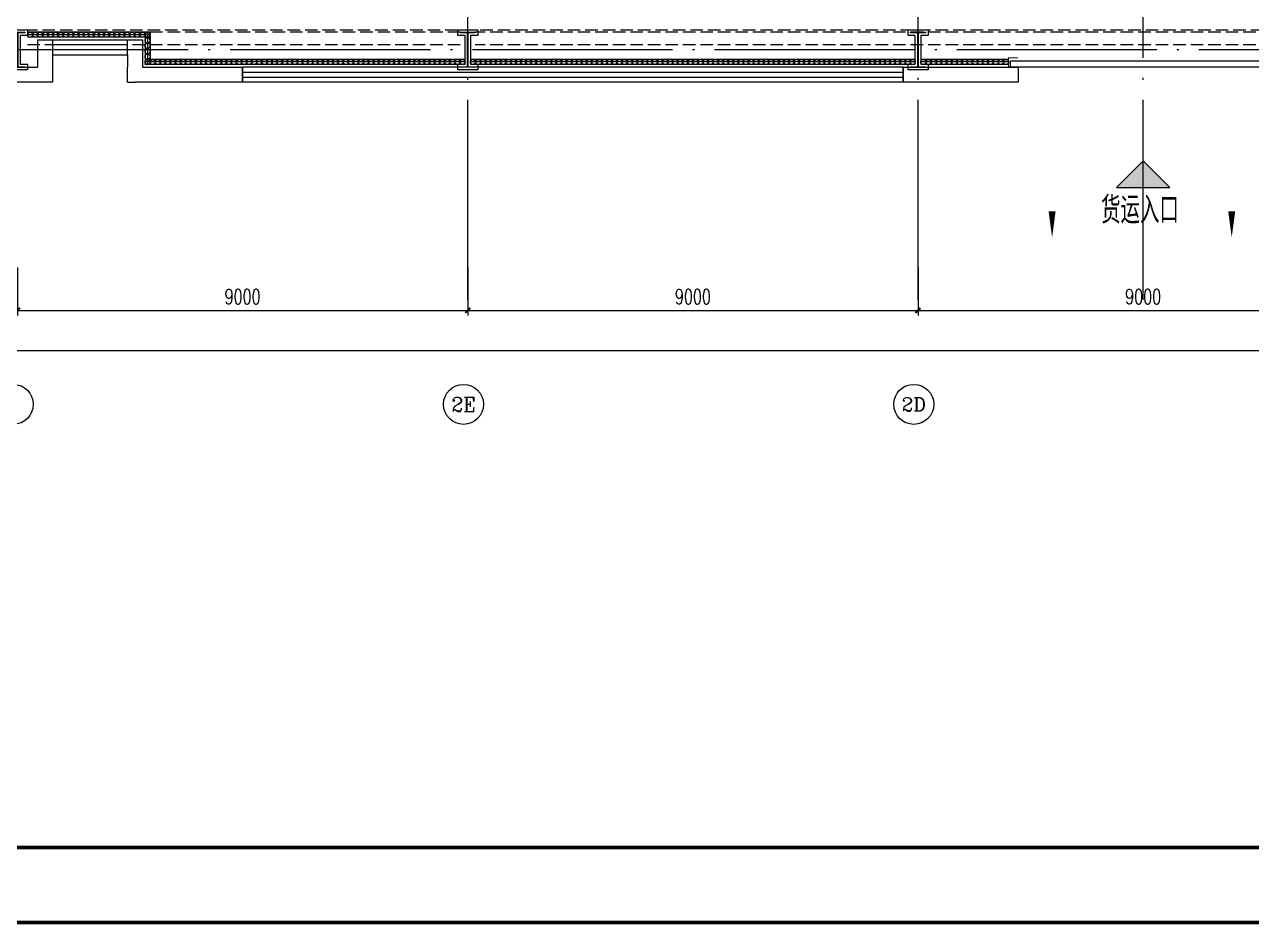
# Model space of a CAD drawing. Extents: x -1396510 to 1250330, y -1892470 to 1623980.
# Drawn here: x 107627 to 132150, y -816617 to -798625 of the extents above; entities that cross this region are included whole.
import ezdxf
from ezdxf.enums import TextEntityAlignment as Align

# ---------------------------------------------------------------- set-up
doc = ezdxf.new("R2010")
doc.units = 0
doc.header["$LTSCALE"] = 1000
doc.header["$MEASUREMENT"] = 0
for name, pattern in [('10平面$0$DASH', [0.35, 0.25, -0.1]), ('DASH', [0.35, 0.25, -0.1]), ('DOTE', [2.42, 2, -0.2, 0.02, -0.2])]:
    doc.linetypes.add(name, pattern=pattern)
doc.layers.get('Defpoints').update_dxf_attribs({"color": 210})
for name, color, linetype in [('0-cxFrame', 155, 'Continuous'), ('10平面$0$WINDOW', 4, 'Continuous'), ('A-AXIS-D', 1, 'Continuous'), ('A-AXIS-DOTE', 14, 'DOTE'), ('A-AXIS-SYMB', 3, 'Continuous'), ('A-HATCH-2', 251, 'Continuous'), ('A-HRAIL', 173, 'Continuous'), ('A-SFCE', 30, 'Continuous'), ('A-TEXT', 61, 'Continuous'), ('A-WINDOW', 140, 'Continuous'), ('AS-COLN', 6, 'Continuous'), ('AS-WALL', 40, 'Continuous'), ('FH-tri', 180, 'Continuous'), ('建-窗', 4, 'Continuous')]:
    doc.layers.add(name, color=color, linetype=linetype)
doc.layers.add('0-cxText', color=131, linetype='Continuous', lineweight=25)
doc.layers.add('A-云线2', color=3, linetype='Continuous', plot=False)
doc.styles.add('_TCH_AXIS', font='COMPLEX', dxfattribs={"bigfont": 'GBCBIG'})
doc.styles.add('_TCH_DIM_T3', font='SIMPLEX', dxfattribs={"width": 0.705882, "bigfont": 'GBCBIG'})
doc.styles.add('A-STANDARD', font='SIMPLEX', dxfattribs={"bigfont": 'GBCBIG'})
doc.styles.add('cx_tuming', font='simhei.ttf')
doc.styles.add('cx_tuqian1', font='')
doc.styles.add('黑体', font='simhei.ttf', dxfattribs={"height": 12})
doc.styles.get('cx_tuqian1').set_extended_font_data('SimSun')
doc.dimstyles.new('_TCH_ARCH&&100', dxfattribs={"dimtxt": 297.5, "dimasz": 100, "dimexe": 100, "dimexo": 100, "dimgap": 126.25, "dimtad": 1, "dimdec": 0, "dimzin": 0, "dimdsep": 46, "dimtxsty": '_TCH_DIM_T3', "dimblk": 'ARCHTICK', "dimcen": 0.09, "dimclrt": 7, "dimazin": 2, "dimtfac": 1, "dimtdec": 0, "dimtix": 1, "dimtmove": 2, "dimatfit": 3, "dimfxl": 0, "dimtolj": 1, "dimtzin": 0, "dimarcsym": 0})

# ---------------------------------------------------------------- blocks, each defined once
blk = doc.blocks.new('WINDOW2DLIB$DYNSTYLE$00000005')
at = {"color": 0}
for points in [[(-0.5, 0.5), (-0.5, -0.5)], [(-0.5, 0.5), (0.5, 0.5)], [(0.5, -0.5), (0.5, 0.5)], [(0.5, 0.1667), (-0.5, 0.1667)], [(0.5, -0.1667), (-0.5, -0.1667)], [(-0.5, -0.5), (0.5, -0.5)]]:
    blk.add_lwpolyline(points, dxfattribs=at)
blk = doc.blocks.new('10平面$0$$DorLib2D$00000126')
at = {"color": 0, "linetype": 'Continuous'}
for p, q in [((-0.532, 0.5), (-0.532, 0.9)), ((0.532, 0.9), (0.532, 0.5))]:
    blk.add_line(p, q, dxfattribs=at)
at = {"color": 0, "linetype": '10平面$0$DASH'}
for p, q in [((-0.532, 0.9), (0.532, 0.9)), ((-0.532, 0.5), (0.532, 0.5))]:
    blk.add_line(p, q, dxfattribs=at)
blk = doc.blocks.new('42343243')
at = {"layer": 'AS-WALL'}
for p, q in [((-173154, 1223170), (-175454, 1223170)), ((-173154, 1222620), (-173154, 1223170)), ((-171654, 1223170), (-171504, 1223170)), ((-171654, 1223170), (-171654, 1222870)), ((-169354, 1223170), (-171504, 1223170)), ((-169354, 1222870), (-169354, 1223170)), ((-153854, 1223170), (-156154, 1223170)), ((-156154, 1223170), (-156154, 1222870)), ((-153854, 1222870), (-153854, 1223170)), ((-175454, 1222870), (-173454, 1222870)), ((-173454, 1222320), (-173454, 1222870)), ((-171654, 1222870), (-171654, 1222870)), ((-171654, 1222620), (-171654, 1222870)), ((-171354, 1222320), (-171354, 1222870)), ((-171354, 1222870), (-169354, 1222870)), ((-156154, 1222870), (-153854, 1222870)), ((-173154, 1222320), (-173154, 1222620)), ((-171654, 1222620), (-171654, 1222320)), ((-173454, 1222320), (-173154, 1222320)), ((-171654, 1222320), (-171354, 1222320))]:
    blk.add_line(p, q, dxfattribs=at)
at = {"layer": '10平面$0$WINDOW', "xscale": 5000, "yscale": 300, "zscale": 300, "rotation": 180}
blk.add_blockref('10平面$0$$DorLib2D$00000126', (-151354, 1223020), dxfattribs=at)
at = {"layer": '建-窗', "zscale": 300}
for p, xscale, yscale, rotation in [((-162754, 1223020), -13200, -300, 359.9999999996728), ((-172404, 1222470), -1500, 300, 179.9999999999555)]:
    blk.add_blockref('WINDOW2DLIB$DYNSTYLE$00000005', p, dxfattribs=dict(at, xscale=xscale, yscale=yscale, rotation=rotation))
blk = doc.blocks.new('nt66')
at = {"layer": 'A-HATCH-2', "color": 8}
blk.add_lwpolyline([(-195840, 766870), (-195440, 766870), (-195440, 766758), (-195586, 766758), (-195586, 766182), (-195440, 766182), (-195440, 766070), (-195840, 766070), (-195840, 766182), (-195694, 766182), (-195694, 766758), (-195840, 766758)], close=True, dxfattribs=at)
at = {"layer": 'AS-COLN'}
blk.add_lwpolyline([(-195790, 766820), (-195490, 766820), (-195490, 766808), (-195636, 766808), (-195636, 766132), (-195490, 766132), (-195490, 766120), (-195790, 766120), (-195790, 766132), (-195644, 766132), (-195644, 766808), (-195790, 766808)], close=True, dxfattribs=at)
blk = doc.blocks.new('33333')
for p in [(21786, -126400), (30786, -126400), (39786, -126400)]:
    blk.add_blockref('nt66', p)
blk = doc.blocks.new('w42343')
at = {"layer": 'A-HATCH-2', "color": 8, "linetype": 'DASH'}
blk.add_line((-263654, 640470), (-128354, 640470), dxfattribs=at)
blk = doc.blocks.new('3333')
at = {"layer": 'A-SFCE', "const_width": 20}
blk.add_lwpolyline([(-227064, 766320), (-227064, 766510), (-227244, 766510), (-227244, 766320)], dxfattribs=at)
blk = doc.blocks.new('_ArchTick')
at = {"color": 0, "linetype": 'ByBlock', "const_width": 0.4}
blk.add_lwpolyline([(-0.5, -0.5), (0.5, 0.5)], dxfattribs=at)
blk = doc.blocks.new('*D5759')
at = {"layer": 'A-AXIS-D', "color": 0, "lineweight": -2, "transparency": 16777216}
for p, q in [((111300, -86850), (111300, -87810)), ((120300, -86850), (120300, -87810)), ((111300, -87710), (120300, -87710))]:
    blk.add_line(p, q, dxfattribs=at)
at = {"layer": 'Defpoints', "color": 0, "transparency": 16777216}
for p in [(111300, -86750), (120300, -86750), (120300, -87710)]:
    blk.add_point(p, dxfattribs=at)
at = {"layer": 'A-AXIS-D', "color": 0, "lineweight": -2, "transparency": 16777216, "xscale": 100, "yscale": 100, "zscale": 100, "rotation": 180}
blk.add_blockref('_ArchTick', (111300, -87710), dxfattribs=at)
at = {"layer": 'A-AXIS-D', "color": 0, "lineweight": -2, "transparency": 16777216, "xscale": 100, "yscale": 100, "zscale": 100}
blk.add_blockref('_ArchTick', (120300, -87710), dxfattribs=at)
at = {"layer": 'A-AXIS-D', "color": 7, "transparency": 16777216, "insert": (115800, -87435), "char_height": 297.5, "attachment_point": 5, "style": '_TCH_DIM_T3'}
blk.add_mtext('\\A1;9000', dxfattribs=at)
blk = doc.blocks.new('*D5760')
at = {"layer": 'A-AXIS-D', "color": 0, "lineweight": -2, "transparency": 16777216}
for p, q in [((120300, -86850), (120300, -87810)), ((129300, -86850), (129300, -87810)), ((120300, -87710), (129300, -87710))]:
    blk.add_line(p, q, dxfattribs=at)
at = {"layer": 'Defpoints', "color": 0, "transparency": 16777216}
for p in [(120300, -86750), (129300, -86750), (129300, -87710)]:
    blk.add_point(p, dxfattribs=at)
at = {"layer": 'A-AXIS-D', "color": 0, "lineweight": -2, "transparency": 16777216, "xscale": 100, "yscale": 100, "zscale": 100, "rotation": 180}
blk.add_blockref('_ArchTick', (120300, -87710), dxfattribs=at)
at = {"layer": 'A-AXIS-D', "color": 0, "lineweight": -2, "transparency": 16777216, "xscale": 100, "yscale": 100, "zscale": 100}
blk.add_blockref('_ArchTick', (129300, -87710), dxfattribs=at)
at = {"layer": 'A-AXIS-D', "color": 7, "transparency": 16777216, "insert": (124800, -87435), "char_height": 297.5, "attachment_point": 5, "style": '_TCH_DIM_T3'}
blk.add_mtext('\\A1;9000', dxfattribs=at)
blk = doc.blocks.new('*D5761')
at = {"layer": 'A-AXIS-D', "color": 0, "lineweight": -2, "transparency": 16777216}
for p, q in [((129300, -86850), (129300, -87810)), ((138300, -86850), (138300, -87810)), ((129300, -87710), (138300, -87710))]:
    blk.add_line(p, q, dxfattribs=at)
at = {"layer": 'Defpoints', "color": 0, "transparency": 16777216}
for p in [(129300, -86750), (138300, -86750), (138300, -87710)]:
    blk.add_point(p, dxfattribs=at)
at = {"layer": 'A-AXIS-D', "color": 0, "lineweight": -2, "transparency": 16777216, "xscale": 100, "yscale": 100, "zscale": 100, "rotation": 180}
blk.add_blockref('_ArchTick', (129300, -87710), dxfattribs=at)
at = {"layer": 'A-AXIS-D', "color": 0, "lineweight": -2, "transparency": 16777216, "xscale": 100, "yscale": 100, "zscale": 100}
blk.add_blockref('_ArchTick', (138300, -87710), dxfattribs=at)
at = {"layer": 'A-AXIS-D', "color": 7, "transparency": 16777216, "insert": (133800, -87435), "char_height": 297.5, "attachment_point": 5, "style": '_TCH_DIM_T3'}
blk.add_mtext('\\A1;9000', dxfattribs=at)
blk = doc.blocks.new('*D5765')
at = {"layer": 'A-AXIS-D', "color": 0, "lineweight": -2, "transparency": 16777216}
for p, q in [((-900, -86950), (-900, -88610)), ((157100, -86950), (157100, -88610)), ((-900, -88510), (157100, -88510))]:
    blk.add_line(p, q, dxfattribs=at)
at = {"layer": 'Defpoints', "color": 0, "transparency": 16777216}
for p in [(-900, -86850), (157100, -86850), (157100, -88510)]:
    blk.add_point(p, dxfattribs=at)
at = {"layer": 'A-AXIS-D', "color": 0, "lineweight": -2, "transparency": 16777216, "xscale": 100, "yscale": 100, "zscale": 100, "rotation": 180}
blk.add_blockref('_ArchTick', (-900, -88510), dxfattribs=at)
at = {"layer": 'A-AXIS-D', "color": 0, "lineweight": -2, "transparency": 16777216, "xscale": 100, "yscale": 100, "zscale": 100}
blk.add_blockref('_ArchTick', (157100, -88510), dxfattribs=at)
at = {"layer": 'A-AXIS-D', "color": 7, "transparency": 16777216, "insert": (78100, -88235), "char_height": 297.5, "attachment_point": 5, "style": '_TCH_DIM_T3'}
blk.add_mtext('\\A1;158000', dxfattribs=at)
blk = doc.blocks.new('99平面图例外参$0$$LinePat$圆环')
for points in [[(0, 150), (300, 150)], [(0, 0), (300, 0)], [(0, -150), (300, -150)]]:
    blk.add_lwpolyline(points)
at = {"color": 0}
blk.add_circle((150, 0), 150, dxfattribs=at)
blk = doc.blocks.new('TK22.A0+1 L(Dragon)')
at = {"layer": '0-cxFrame', "color": 7, "const_width": 0.5}
blk.add_lwpolyline([(0, 0), (-1485, 0), (-1485, 841), (0, 841)], close=True, dxfattribs=at)
at = {"layer": '0-cxFrame', "const_width": 0.5}
blk.add_lwpolyline([(-80, 10), (-1465, 10), (-1465, 831), (-80, 831)], close=True, dxfattribs=at)
at = {"style": '黑体', "flags": 4}
blk.add_attdef('图幅', text='', height=3.3, dxfattribs=at).set_placement((-40, 3), align=Align.RIGHT)
at = {"layer": '0-cxText', "flags": 4}
for tag, height, style, p in [('建设单位', 3.5, 'cx_tuming', (-45, 240)), ('项目名称', 3.5, 'cx_tuming', (-45, 210)), ('子项名称', 3.5, 'cx_tuming', (-45, 180)), ('工程编号', 3.3, 'cx_tuqian1', (-35, 165)), ('图名1', 3.5, 'cx_tuming', (-45, 87)), ('图名2', 3.5, 'cx_tuming', (-45, 79)), ('图名3', 3.5, 'cx_tuming', (-45, 71)), ('出图日期', 3.3, 'cx_tuqian1', (-39, 60)), ('专业', 3.3, 'cx_tuqian1', (-55, 52)), ('图号', 3.3, 'cx_tuqian1', (-55, 44)), ('版次', 3.3, 'cx_tuqian1', (-20, 44))]:
    blk.add_attdef(tag, text='', height=height, dxfattribs=dict(at, style=style)).set_placement(p, align=Align.MIDDLE)
at = {"layer": 'Defpoints', "color": 6, "flags": 4}
for tag, height, style, p in [('tufu', 3.3, '黑体', (-12, 12)), ('dwfname', 4, 'cx_tuqian1', (-80, 3))]:
    blk.add_attdef(tag, text='', height=height, dxfattribs=dict(at, style=style)).set_placement(p, align=Align.RIGHT)
blk = doc.blocks.new('世赫2#厂房一层0821')
at = {"layer": 'FH-tri'}
h = blk.add_hatch(color=8, dxfattribs=at)
h.dxf.hatch_style = 1
h.paths.add_polyline_path([(133269.7, -85252.6), (134330.3, -85252.6), (133800, -84722.3)])
at = {"layer": 'A-AXIS-D'}
for centre in [(111215.1, -89588.9), (120215.1, -89588.9), (129215.1, -89588.9)]:
    blk.add_circle(centre, 400, dxfattribs=at)
at = {"layer": 'A-AXIS-DOTE', "color": 8, "ltscale": 2}
for p, q in [((120300, -87498.9), (120300, 6300)), ((129300, -87498.9), (129300, 6300)), ((133800, -87498.9), (133800, 6300)), ((163114.2, -82500), (-11095.8, -82500))]:
    blk.add_line(p, q, dxfattribs=at)
at = {"layer": 'A-AXIS-SYMB', "color": 8}
for points in [[(131980, -84792.3, 0, 0, 0), (131980, -86252.3, 0, 140, 0), (131980, -85727.3, 0, 0, 0)], [(135570, -84792.3, 0, 0, 0), (135570, -86252.3, 0, 140, 0), (135570, -85727.3, 0, 0, 0)]]:
    blk.add_lwpolyline(points, format="xyseb", dxfattribs=at)
at = {"layer": 'A-SFCE', "color": 2, "linetype": 'DASH'}
for p, q in [((120150, -82150), (111450, -82150)), ((120150, -82400), (111450, -82400))]:
    blk.add_line(p, q, dxfattribs=at)
at = {"layer": 'A-SFCE', "linetype": 'DASH'}
for p, q in [((138150, -82150), (120450, -82150)), ((138150, -82400), (120450, -82400))]:
    blk.add_line(p, q, dxfattribs=at)
at = {"layer": 'FH-tri', "color": 8}
blk.add_lwpolyline([(133269.7, -85252.6), (134330.3, -85252.6), (134330.3, -85252.6), (133800, -84722.3)], close=True, dxfattribs=at)
at = {"layer": 'A-HRAIL', "yscale": 0.3333333333111111, "zscale": 0.3333333333111111}
for p, xscale, rotation in [((111602.1, -82200), 0.3402776645396762, 180), ((111704.2, -82200), 0.3402776645396762, 180), ((111806.3, -82200), 0.3402776645396762, 180), ((111908.3, -82200), 0.3402776645396762, 180), ((112010.4, -82200), 0.3402776645396762, 180), ((112112.5, -82200), 0.3402776645396762, 180), ((112214.6, -82200), 0.3402776645396762, 180), ((112316.7, -82200), 0.3402776645396762, 180), ((112418.8, -82200), 0.3402776645396762, 180), ((112520.8, -82200), 0.3402776645396762, 180), ((112622.9, -82200), 0.3402776645396762, 180), ((112725, -82200), 0.3402776645396762, 180), ((112827.1, -82200), 0.3402776645396762, 180), ((112929.2, -82200), 0.3402776645396762, 180), ((113031.3, -82200), 0.3402776645396762, 180), ((113133.3, -82200), 0.3402776645396762, 180), ((113235.4, -82200), 0.3402776645396762, 180), ((113337.5, -82200), 0.3402776645396762, 180), ((113439.6, -82200), 0.3402776645396762, 180), ((113541.7, -82200), 0.3402776645396762, 180), ((113643.8, -82200), 0.3402776645396762, 180), ((113745.8, -82200), 0.3402776645396762, 180), ((113847.9, -82200), 0.3402776645396762, 180), ((113950, -82200), 0.3402776645396762, 180), ((113900, -82150), 0.3611111226889233, 270), ((113900, -82258.3), 0.3611111226889233, 270), ((113900, -82366.7), 0.3611111226889233, 270), ((113900, -82475), 0.3611111226889233, 270), ((113900, -82583.3), 0.3611111226889233, 270), ((113900, -82691.7), 0.3611111226889233, 270), ((113951.5, -82744), 0.3384127415271159, 180.0000000002033), ((114053, -82744), 0.3384127415271159, 180.0000000002033), ((114154.6, -82744), 0.3384127415271159, 180.0000000002033), ((114256.1, -82744), 0.3384127415271159, 180.0000000002033), ((114357.6, -82744), 0.3384127415271159, 180.0000000002033), ((114459.1, -82744), 0.3384127415271159, 180.0000000002033), ((114560.7, -82744), 0.3384127415271159, 180.0000000002033), ((114662.2, -82744), 0.3384127415271159, 180.0000000002033), ((114763.7, -82744), 0.3384127415271159, 180.0000000002033), ((114865.2, -82744), 0.3384127415271159, 180.0000000002033), ((114966.8, -82744), 0.3384127415271159, 180.0000000002033), ((115068.3, -82744), 0.3384127415271159, 180.0000000002033), ((115169.8, -82744), 0.3384127415271159, 180.0000000002033), ((115271.3, -82744), 0.3384127415271159, 180.0000000002033), ((115372.9, -82744), 0.3384127415271159, 180.0000000002033), ((115474.4, -82744), 0.3384127415271159, 180.0000000002033), ((115575.9, -82744), 0.3384127415271159, 180.0000000002033), ((115677.4, -82744), 0.3384127415271159, 180.0000000002033), ((115779, -82744), 0.3384127415271159, 180.0000000002033), ((115880.5, -82744), 0.3384127415271159, 180.0000000002033), ((115982, -82744), 0.3384127415271159, 180.0000000002033), ((116083.5, -82744), 0.3384127415271159, 180.0000000002033), ((116185, -82744), 0.3384127415271159, 180.0000000002033), ((116286.6, -82744), 0.3384127415271159, 180.0000000002033), ((116388.1, -82744), 0.3384127415271159, 180.0000000002033), ((116489.6, -82744), 0.3384127415271159, 180.0000000002033), ((116591.1, -82744), 0.3384127415271159, 180.0000000002033), ((116692.7, -82744), 0.3384127415271159, 180.0000000002033), ((116794.2, -82744), 0.3384127415271159, 180.0000000002033), ((116895.7, -82744), 0.3384127415271159, 180.0000000002033), ((116997.2, -82744), 0.3384127415271159, 180.0000000002033), ((117098.8, -82744), 0.3384127415271159, 180.0000000002033), ((117200.3, -82744), 0.3384127415271159, 180.0000000002033), ((117301.8, -82744), 0.3384127415271159, 180.0000000002033), ((117403.3, -82744), 0.3384127415271159, 180.0000000002033), ((117504.9, -82744), 0.3384127415271159, 180.0000000002033), ((117606.4, -82744), 0.3384127415271159, 180.0000000002033), ((117707.9, -82744), 0.3384127415271159, 180.0000000002033), ((117809.4, -82744), 0.3384127415271159, 180.0000000002033), ((117911, -82744), 0.3384127415271159, 180.0000000002033), ((118012.5, -82744), 0.3384127415271159, 180.0000000002033), ((118114, -82744), 0.3384127415271159, 180.0000000002033), ((118215.5, -82744), 0.3384127415271159, 180.0000000002033), ((118317, -82744), 0.3384127415271159, 180.0000000002033), ((118418.6, -82744), 0.3384127415271159, 180.0000000002033), ((118520.1, -82744), 0.3384127415271159, 180.0000000002033), ((118621.6, -82744), 0.3384127415271159, 180.0000000002033), ((118723.1, -82744), 0.3384127415271159, 180.0000000002033), ((118824.7, -82744), 0.3384127415271159, 180.0000000002033), ((118926.2, -82744), 0.3384127415271159, 180.0000000002033), ((119027.7, -82744), 0.3384127415271159, 180.0000000002033), ((119129.2, -82744), 0.3384127415271159, 180.0000000002033), ((119230.8, -82744), 0.3384127415271159, 180.0000000002033), ((119332.3, -82744), 0.3384127415271159, 180.0000000002033), ((119433.8, -82744), 0.3384127415271159, 180.0000000002033), ((119535.3, -82744), 0.3384127415271159, 180.0000000002033), ((119636.9, -82744), 0.3384127415271159, 180.0000000002033), ((119738.4, -82744), 0.3384127415271159, 180.0000000002033), ((119839.9, -82744), 0.3384127415271159, 180.0000000002033), ((119941.4, -82744), 0.3384127415271159, 180.0000000002033), ((120043, -82744), 0.3384127415271159, 180.0000000002033), ((120144.5, -82744), 0.3384127415271159, 180.0000000002033), ((120246, -82744), 0.3384127415271159, 180.0000000002033), ((120455, -82744), 0.3368181817957239, 180.0000000002033), ((120556.1, -82744), 0.3368181817957239, 180.0000000002033), ((120657.1, -82744), 0.3368181817957239, 180.0000000002033), ((120758.2, -82744), 0.3368181817957239, 180.0000000002033), ((120859.2, -82744), 0.3368181817957239, 180.0000000002033), ((120960.3, -82744), 0.3368181817957239, 180.0000000002033), ((121061.3, -82744), 0.3368181817957239, 180.0000000002033), ((121162.4, -82744), 0.3368181817957239, 180.0000000002033), ((121263.4, -82744), 0.3368181817957239, 180.0000000002033), ((121364.5, -82744), 0.3368181817957239, 180.0000000002033), ((121465.5, -82744), 0.3368181817957239, 180.0000000002033), ((121566.5, -82744), 0.3368181817957239, 180.0000000002033), ((121667.6, -82744), 0.3368181817957239, 180.0000000002033), ((121768.6, -82744), 0.3368181817957239, 180.0000000002033), ((121869.7, -82744), 0.3368181817957239, 180.0000000002033), ((121970.7, -82744), 0.3368181817957239, 180.0000000002033), ((122071.8, -82744), 0.3368181817957239, 180.0000000002033), ((122172.8, -82744), 0.3368181817957239, 180.0000000002033), ((122273.9, -82744), 0.3368181817957239, 180.0000000002033), ((122374.9, -82744), 0.3368181817957239, 180.0000000002033), ((122476, -82744), 0.3368181817957239, 180.0000000002033), ((122577, -82744), 0.3368181817957239, 180.0000000002033), ((122678, -82744), 0.3368181817957239, 180.0000000002033), ((122779.1, -82744), 0.3368181817957239, 180.0000000002033), ((122880.1, -82744), 0.3368181817957239, 180.0000000002033), ((122981.2, -82744), 0.3368181817957239, 180.0000000002033), ((123082.2, -82744), 0.3368181817957239, 180.0000000002033), ((123183.3, -82744), 0.3368181817957239, 180.0000000002033), ((123284.3, -82744), 0.3368181817957239, 180.0000000002033), ((123385.4, -82744), 0.3368181817957239, 180.0000000002033), ((123486.4, -82744), 0.3368181817957239, 180.0000000002033), ((123587.5, -82744), 0.3368181817957239, 180.0000000002033), ((123688.5, -82744), 0.3368181817957239, 180.0000000002033), ((123789.5, -82744), 0.3368181817957239, 180.0000000002033), ((123890.6, -82744), 0.3368181817957239, 180.0000000002033), ((123991.6, -82744), 0.3368181817957239, 180.0000000002033), ((124092.7, -82744), 0.3368181817957239, 180.0000000002033), ((124193.7, -82744), 0.3368181817957239, 180.0000000002033), ((124294.8, -82744), 0.3368181817957239, 180.0000000002033), ((124395.8, -82744), 0.3368181817957239, 180.0000000002033), ((124496.9, -82744), 0.3368181817957239, 180.0000000002033), ((124597.9, -82744), 0.3368181817957239, 180.0000000002033), ((124699, -82744), 0.3368181817957239, 180.0000000002033), ((124800, -82744), 0.3368181817957239, 180.0000000002033), ((124901, -82744), 0.3368181817957239, 180.0000000002033), ((125002.1, -82744), 0.3368181817957239, 180.0000000002033), ((125103.1, -82744), 0.3368181817957239, 180.0000000002033), ((125204.2, -82744), 0.3368181817957239, 180.0000000002033), ((125305.2, -82744), 0.3368181817957239, 180.0000000002033), ((125406.3, -82744), 0.3368181817957239, 180.0000000002033), ((125507.3, -82744), 0.3368181817957239, 180.0000000002033), ((125608.4, -82744), 0.3368181817957239, 180.0000000002033), ((125709.4, -82744), 0.3368181817957239, 180.0000000002033), ((125810.5, -82744), 0.3368181817957239, 180.0000000002033), ((125911.5, -82744), 0.3368181817957239, 180.0000000002033), ((126012.5, -82744), 0.3368181817957239, 180.0000000002033), ((126113.6, -82744), 0.3368181817957239, 180.0000000002033), ((126214.6, -82744), 0.3368181817957239, 180.0000000002033), ((126315.7, -82744), 0.3368181817957239, 180.0000000002033), ((126416.7, -82744), 0.3368181817957239, 180.0000000002033), ((126517.8, -82744), 0.3368181817957239, 180.0000000002033), ((126618.8, -82744), 0.3368181817957239, 180.0000000002033), ((126719.9, -82744), 0.3368181817957239, 180.0000000002033), ((126820.9, -82744), 0.3368181817957239, 180.0000000002033), ((126922, -82744), 0.3368181817957239, 180.0000000002033), ((127023, -82744), 0.3368181817957239, 180.0000000002033), ((127124, -82744), 0.3368181817957239, 180.0000000002033), ((127225.1, -82744), 0.3368181817957239, 180.0000000002033), ((127326.1, -82744), 0.3368181817957239, 180.0000000002033), ((127427.2, -82744), 0.3368181817957239, 180.0000000002033), ((127528.2, -82744), 0.3368181817957239, 180.0000000002033), ((127629.3, -82744), 0.3368181817957239, 180.0000000002033), ((127730.3, -82744), 0.3368181817957239, 180.0000000002033), ((127831.4, -82744), 0.3368181817957239, 180.0000000002033), ((127932.4, -82744), 0.3368181817957239, 180.0000000002033), ((128033.5, -82744), 0.3368181817957239, 180.0000000002033), ((128134.5, -82744), 0.3368181817957239, 180.0000000002033), ((128235.5, -82744), 0.3368181817957239, 180.0000000002033), ((128336.6, -82744), 0.3368181817957239, 180.0000000002033), ((128437.6, -82744), 0.3368181817957239, 180.0000000002033), ((128538.7, -82744), 0.3368181817957239, 180.0000000002033), ((128639.7, -82744), 0.3368181817957239, 180.0000000002033), ((128740.8, -82744), 0.3368181817957239, 180.0000000002033), ((128841.8, -82744), 0.3368181817957239, 180.0000000002033), ((128942.9, -82744), 0.3368181817957239, 180.0000000002033), ((129043.9, -82744), 0.3368181817957239, 180.0000000002033), ((129145, -82744), 0.3368181817957239, 180.0000000002033), ((129246, -82744), 0.3368181817957239, 180.0000000002033), ((129457.3, -82744), 0.3444734679202548, 180.000000000205), ((129560.7, -82744), 0.3444734679202548, 180.000000000205), ((129664, -82744), 0.3444734679202548, 180.000000000205), ((129767.4, -82744), 0.3444734679202548, 180.000000000205), ((129870.7, -82744), 0.3444734679202548, 180.000000000205), ((129974.1, -82744), 0.3444734679202548, 180.000000000205), ((130077.4, -82744), 0.3444734679202548, 180.000000000205), ((130180.7, -82744), 0.3444734679202548, 180.000000000205), ((130284.1, -82744), 0.3444734679202548, 180.000000000205), ((130387.4, -82744), 0.3444734679202548, 180.000000000205), ((130490.8, -82744), 0.3444734679202548, 180.000000000205), ((130594.1, -82744), 0.3444734679202548, 180.000000000205), ((130697.4, -82744), 0.3444734679202548, 180.000000000205), ((130800.8, -82744), 0.3444734679202548, 180.000000000205), ((130904.1, -82744), 0.3444734679202548, 180.000000000205), ((131007.5, -82744), 0.3444734679202548, 180.000000000205), ((131110.8, -82744), 0.3444734679202548, 180.000000000205)]:
    blk.add_blockref('99平面图例外参$0$$LinePat$圆环', p, dxfattribs=dict(at, xscale=xscale, rotation=rotation))
at = {"layer": 'A-SFCE', "xscale": -1, "rotation": 90}
blk.add_blockref('3333', (897620.8, -309904.2), dxfattribs=at)
at = {"layer": 'A-WINDOW'}
for name in ['33333', 'w42343']:
    blk.add_blockref(name, (285154.2, -722570), dxfattribs=at)
at = {"layer": 'A-WINDOW', "xscale": -1, "rotation": 180}
blk.add_blockref('42343243', (285154.2, 1140020), dxfattribs=at)
at = {"layer": 'A-AXIS-D', "color": 7, "style": '_TCH_AXIS'}
for s, height, p, p2 in [('2E', 282.17, (119973.2, -89730), (120457, -89730)), ('2D', 276.42, (128971.6, -89727.1), (129458.6, -89727.1))]:
    blk.add_text(s, height=height, dxfattribs=at).set_placement(p, p2, align=Align.FIT)
at = {"layer": 'A-TEXT', "color": 8, "style": 'A-STANDARD'}
blk.add_text('货运入口', height=540.14, dxfattribs=at).set_placement((132958.7, -85974.7))
at = {"layer": 'A-AXIS-D'}
for base, p1, p2, picture, middle in [((120300, -87710), (111300, -86750), (120300, -86750), '*D5759', (115800, -87435)), ((129300, -87710), (120300, -86750), (129300, -86750), '*D5760', (124800, -87435)), ((138300, -87710), (129300, -86750), (138300, -86750), '*D5761', (133800, -87435)), ((157100, -88510), (-900, -86850), (157100, -86850), '*D5765', (78100, -88235))]:
    dim = blk.add_linear_dim(base=base, p1=p1, p2=p2, angle=0, dimstyle='_TCH_ARCH&&100', dxfattribs=at)
    dim.commit()
    dim.dimension.update_dxf_attribs({"geometry": picture, "text_midpoint": middle, "dimtype": 161})

msp = doc.modelspace()

# ---------------------------------------------------------------- block references
at = {"layer": '0-cxFrame', "xscale": 150, "yscale": 150, "zscale": 150}
msp.add_blockref('TK22.A0+1 L(Dragon)', (184855, -816580), dxfattribs=at)
at = {"layer": 'A-云线2'}
msp.add_blockref('世赫2#厂房一层0821', (-3814.2, -716630), dxfattribs=at)

doc.saveas('drawing.dxf')
